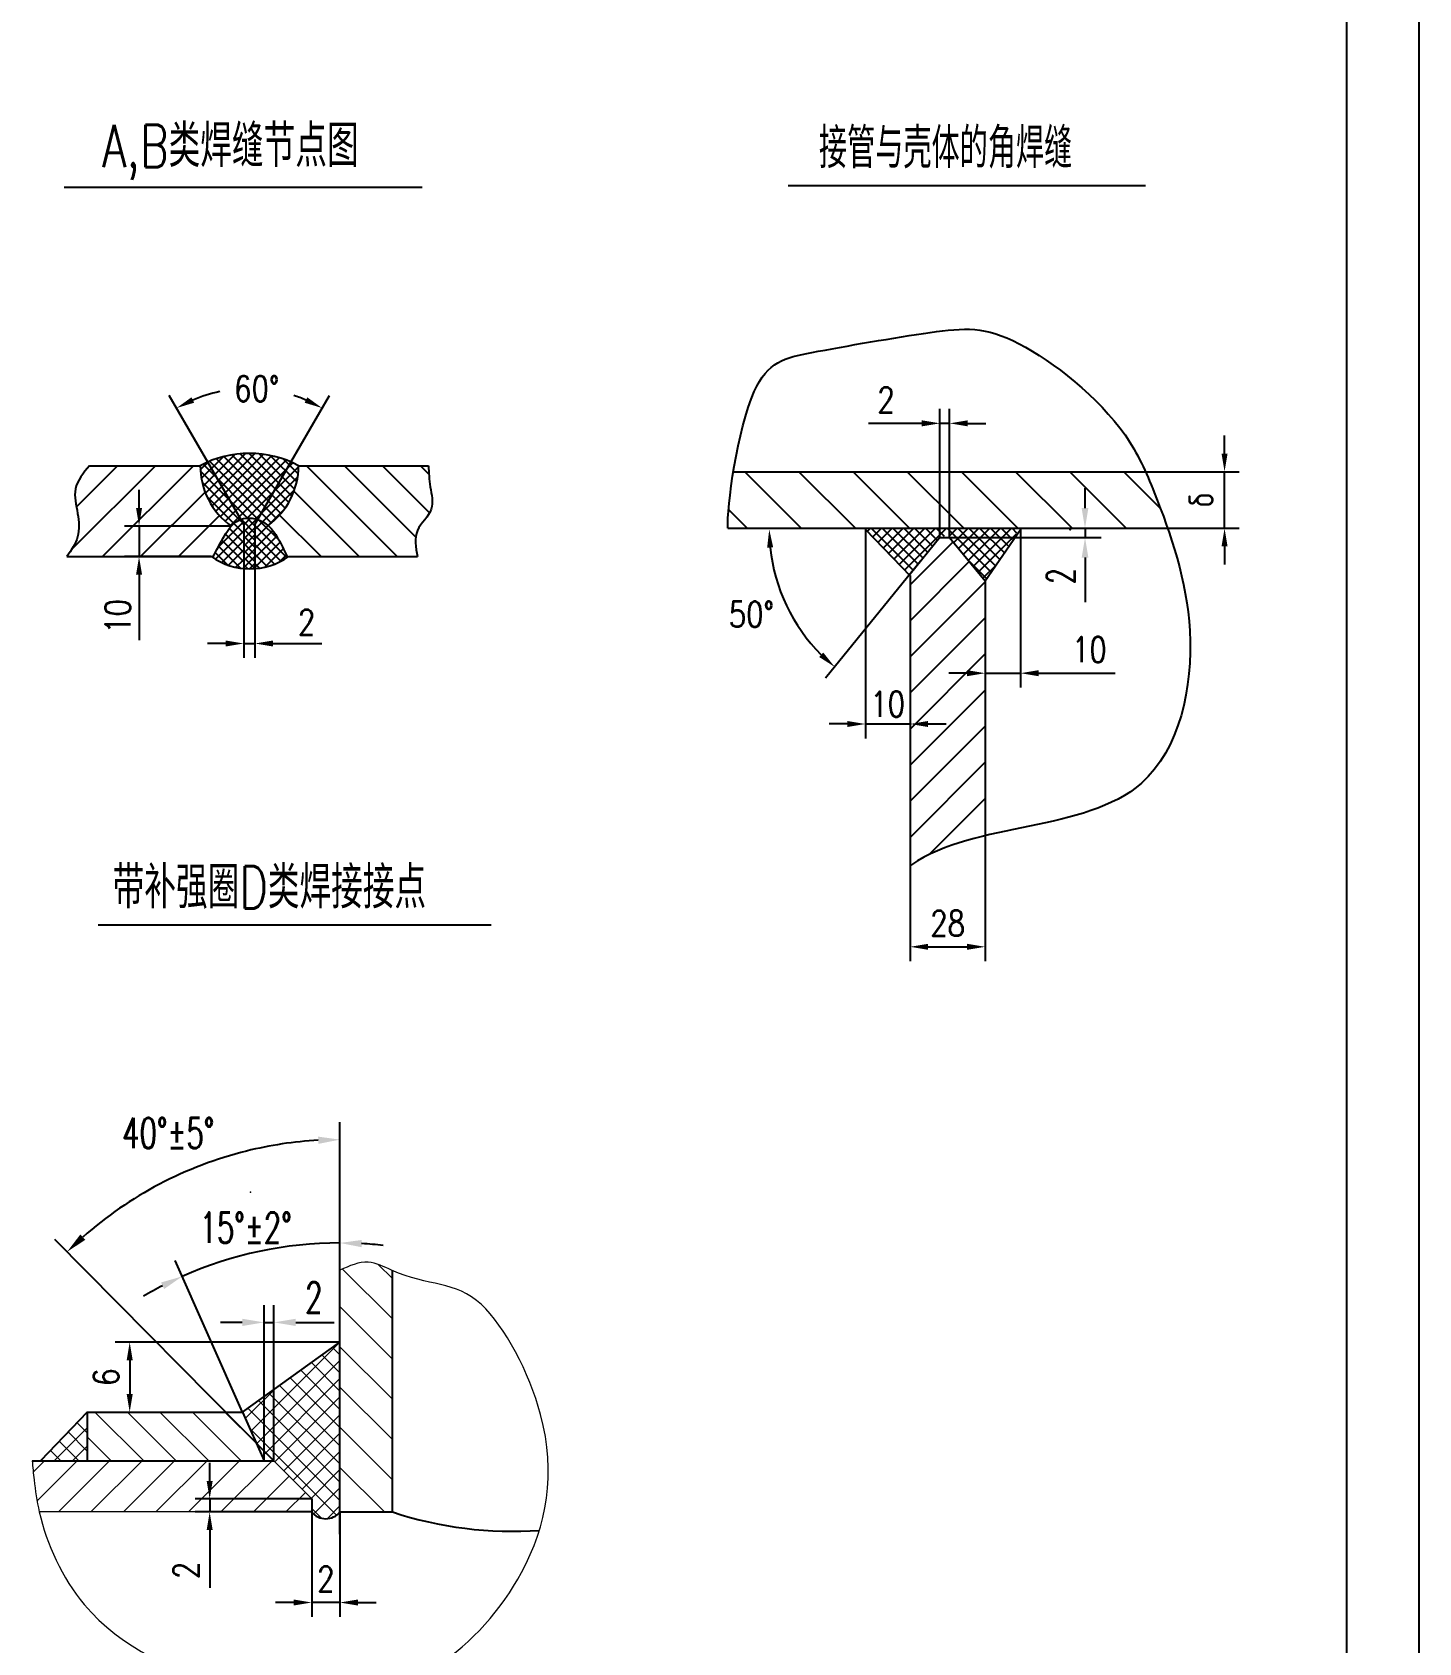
# Model space of a CAD drawing. Extents: x -450 to 13906, y -180 to 14958.
# Drawn here: x 6794 to 10242, y 5546 to 9552 of the extents above; entities that cross this region are included whole.
import ezdxf

# ---------------------------------------------------------------- set-up
doc = ezdxf.new("R2010")
doc.units = 0
doc.header["$LTSCALE"] = 180
doc.linetypes.add('AUSGEZOGEN', pattern=[0])
doc.layers.get('0').update_dxf_attribs({"linetype": 'AUSGEZOGEN'})
for name, color, linetype in [('1轮廓实线层', 7, 'Continuous'), ('2细线层', 4, 'Continuous'), ('5剖面线层', 3, 'Continuous'), ('7标注层', 3, 'Continuous'), ('XI', 4, 'Continuous'), ('图框层', 7, 'Continuous')]:
    doc.layers.add(name, color=color, linetype=linetype)
doc.layers.add('尺寸线', color=7, linetype='Continuous', lineweight=9)
doc.layers.add('轮廓线', color=3, linetype='Continuous', lineweight=25)
doc.styles.add('HZTXT0', font='romans.shx', dxfattribs={"width": 0.7, "bigfont": 'hzfs.shx'})
doc.styles.add('PC_TEXTSTYLE', font='romans.shx', dxfattribs={"width": 0.667, "bigfont": 'hzfs.shx'})
doc.styles.add('STYLE1', font='romans.shx', dxfattribs={"width": 0.7, "bigfont": 'hzfs.shx'})
doc.styles.add('TH_GBDIM', font='romans.shx', dxfattribs={"width": 0.8, "bigfont": 'hzfs.shx'})
doc.dimstyles.new('TH_GBDIM', dxfattribs={"dimscale": 18, "dimtxt": 3.5, "dimasz": 2.5, "dimexe": 2, "dimexo": 0, "dimgap": 1.2, "dimtad": 1, "dimdec": 1, "dimdsep": 46, "dimtxsty": 'TH_GBDIM', "dimcen": 2.5, "dimclrd": 3, "dimclre": 3, "dimclrt": 3, "dimadec": 0, "dimazin": 2, "dimtfac": 0.714286, "dimtdec": 1, "dimtmove": 0, "dimatfit": 3, "dimfxl": 0, "dimtolj": 1, "dimtzin": 0, "dimlwd": -1, "dimlwe": -1, "dimarcsym": 0})

# ---------------------------------------------------------------- blocks, each defined once
blk = doc.blocks.new('*D32')
at = {"layer": '7标注层', "color": 3}
blk.add_line((9002.9, 8236), (8766.9, 7945.4), dxfattribs=at)
blk.add_arc((9067.4, 8315.4), 440.7, 185.8534, 225.0661, dxfattribs=at)
for points in [[(8621.5, 8270.1), (8636.5, 8270.8), (8626.7, 8315.4)], [(8761.1, 8009), (8751.1, 7997.9), (8789.6, 7973.3)]]:
    blk.add_solid(points, dxfattribs=at)
at = {"layer": 'Defpoints', "color": 0}
for p in [(8472.7, 8315.4), (9051, 8295.2), (9350.5, 8315.4), (9002.9, 8236), (8701.8, 8069.3)]:
    blk.add_point(p, dxfattribs=at)
at = {"layer": '7标注层', "color": 3, "insert": (8582.3, 8104.4), "char_height": 63, "attachment_point": 5, "style": 'TH_GBDIM'}
blk.add_mtext('\\A1;50%%d{}{}', dxfattribs=at)
blk = doc.blocks.new('*D33')
at = {"layer": '7标注层', "color": 3, "linetype": 'Continuous'}
for p, q in [((9759, 8503.7), (9759, 8548.7)), ((9563.3, 8458.7), (9795, 8458.7)), ((9759, 8318.3), (9759, 8458.7)), ((9603.7, 8318.3), (9795, 8318.3)), ((9759, 8273.3), (9759, 8228.3))]:
    blk.add_line(p, q, dxfattribs=at)
for points in [[(9751.5, 8503.7), (9766.5, 8503.7), (9759, 8458.7)], [(9751.5, 8273.3), (9766.5, 8273.3), (9759, 8318.3)]]:
    blk.add_solid(points, dxfattribs=at)
at = {"layer": 'Defpoints', "color": 0, "linetype": 'Continuous'}
for p in [(9563.3, 8458.7), (9759, 8458.7), (9603.7, 8318.3)]:
    blk.add_point(p, dxfattribs=at)
at = {"layer": '7标注层', "color": 3, "linetype": 'Continuous', "insert": (9700.5, 8388.5), "char_height": 63, "attachment_point": 5, "rotation": 90, "style": 'TH_GBDIM'}
blk.add_mtext('\\A1;δ', dxfattribs=at)
blk = doc.blocks.new('*D34')
at = {"layer": '7标注层', "color": 3, "linetype": 'Continuous'}
for p, q in [((9163.7, 7553.7), (9163.7, 7241.2)), ((8976.9, 7478.6), (8976.9, 7241.2)), ((9021.9, 7277.2), (9118.7, 7277.2))]:
    blk.add_line(p, q, dxfattribs=at)
for points in [[(9021.9, 7284.7), (9021.9, 7269.7), (8976.9, 7277.2)], [(9118.7, 7284.7), (9118.7, 7269.7), (9163.7, 7277.2)]]:
    blk.add_solid(points, dxfattribs=at)
at = {"layer": 'Defpoints', "color": 0, "linetype": 'Continuous'}
for p in [(9163.7, 7553.7), (8976.9, 7478.6), (9163.7, 7277.2)]:
    blk.add_point(p, dxfattribs=at)
at = {"layer": '7标注层', "color": 3, "linetype": 'Continuous', "insert": (9070.3, 7335.7), "char_height": 63, "attachment_point": 5, "style": 'TH_GBDIM'}
blk.add_mtext('\\A1;28', dxfattribs=at)
blk = doc.blocks.new('*D35')
at = {"layer": '7标注层', "color": 3}
for p, q in [((9051, 8295.2), (9051, 8615.2)), ((9075.2, 8295.2), (9075.2, 8615.2)), ((9006, 8579.2), (8873.4, 8579.2)), ((9075.2, 8579.2), (9051, 8579.2)), ((9120.2, 8579.2), (9165.2, 8579.2))]:
    blk.add_line(p, q, dxfattribs=at)
for points in [[(9006, 8586.7), (9006, 8571.7), (9051, 8579.2)], [(9120.2, 8586.7), (9120.2, 8571.7), (9075.2, 8579.2)]]:
    blk.add_solid(points, dxfattribs=at)
at = {"layer": 'Defpoints', "color": 0}
for p in [(9051, 8579.2), (9051, 8295.2), (9075.2, 8295.2)]:
    blk.add_point(p, dxfattribs=at)
at = {"layer": '7标注层', "color": 3, "insert": (8917.2, 8637.7), "char_height": 63, "attachment_point": 5, "style": 'TH_GBDIM'}
blk.add_mtext('\\A1;2{}{}', dxfattribs=at)
blk = doc.blocks.new('*D36')
at = {"layer": '7标注层', "color": 3, "linetype": 'Continuous'}
for p, q in [((8865.8, 8315.4), (8865.8, 7795.4)), ((8820.8, 7831.4), (8775.8, 7831.4)), ((8865.8, 7831.4), (8976.9, 7831.4)), ((9021.9, 7831.4), (9066.9, 7831.4))]:
    blk.add_line(p, q, dxfattribs=at)
for points in [[(8820.8, 7838.9), (8820.8, 7823.9), (8865.8, 7831.4)], [(9021.9, 7838.9), (9021.9, 7823.9), (8976.9, 7831.4)]]:
    blk.add_solid(points, dxfattribs=at)
at = {"layer": 'Defpoints', "color": 0, "linetype": 'Continuous'}
for p in [(8865.8, 8315.4), (8976.9, 8171.9), (8976.9, 7831.4)]:
    blk.add_point(p, dxfattribs=at)
at = {"layer": '7标注层', "color": 3, "linetype": 'Continuous', "insert": (8921.3, 7880.9), "char_height": 63, "attachment_point": 5, "style": 'TH_GBDIM'}
blk.add_mtext('\\A1;10{}{}', dxfattribs=at)
blk = doc.blocks.new('*D37')
at = {"layer": '7标注层', "color": 3, "linetype": 'Continuous'}
for p, q in [((9251.5, 8315.4), (9251.5, 7921.8)), ((9163.7, 8159.7), (9163.7, 7921.8)), ((9118.7, 7957.8), (9073.7, 7957.8)), ((9163.7, 7957.8), (9251.5, 7957.8)), ((9296.5, 7957.8), (9487.1, 7957.8))]:
    blk.add_line(p, q, dxfattribs=at)
for points in [[(9118.7, 7965.3), (9118.7, 7950.3), (9163.7, 7957.8)], [(9296.5, 7965.3), (9296.5, 7950.3), (9251.5, 7957.8)]]:
    blk.add_solid(points, dxfattribs=at)
at = {"layer": 'Defpoints', "color": 0, "linetype": 'Continuous'}
for p in [(9251.5, 8315.4), (9163.7, 8159.7), (9251.5, 7957.8)]:
    blk.add_point(p, dxfattribs=at)
at = {"layer": '7标注层', "color": 3, "linetype": 'Continuous', "insert": (9422.9, 8016.3), "char_height": 63, "attachment_point": 5, "style": 'TH_GBDIM'}
blk.add_mtext('\\A1;10{}{}', dxfattribs=at)
blk = doc.blocks.new('*D38')
at = {"layer": '7标注层', "color": 3}
for p, q in [((7320.1, 8327.5), (7320.1, 7995.6)), ((7347.7, 8327.5), (7347.7, 7995.6)), ((7275.1, 8031.6), (7230.1, 8031.6)), ((7320.1, 8031.6), (7347.7, 8031.6)), ((7392.7, 8031.6), (7514.5, 8031.6))]:
    blk.add_line(p, q, dxfattribs=at)
for points in [[(7275.1, 8039.1), (7275.1, 8024.1), (7320.1, 8031.6)], [(7392.7, 8039.1), (7392.7, 8024.1), (7347.7, 8031.6)]]:
    blk.add_solid(points, dxfattribs=at)
at = {"layer": 'Defpoints', "color": 0}
for p in [(7320.1, 8327.5), (7347.7, 8327.5), (7347.7, 8031.6)]:
    blk.add_point(p, dxfattribs=at)
at = {"layer": '7标注层', "color": 3, "insert": (7476.1, 8084.7), "char_height": 63, "attachment_point": 5, "style": 'TH_GBDIM'}
blk.add_mtext('\\A1;2{}{}', dxfattribs=at)
blk = doc.blocks.new('*D28')
at = {"layer": '7标注层', "color": 3}
for p, q in [((7230.4, 8482.9), (7134.8, 8648.4)), ((7437.4, 8482.9), (7532.9, 8648.4))]:
    blk.add_line(p, q, dxfattribs=at)
for start, end in [(101.7583, 112.8748), (67.1252, 72.2284)]:
    blk.add_arc((7333.9, 8303.6), 362.1, start, end, dxfattribs=at)
for points in [[(7196.5, 8630.5), (7189.8, 8643.9), (7152.8, 8617.2)], [(7478, 8643.9), (7471.3, 8630.5), (7514.9, 8617.2)]]:
    blk.add_solid(points, dxfattribs=at)
at = {"layer": 'Defpoints', "color": 0}
for p in [(7271, 8660.2), (7230.4, 8482.9), (7437.4, 8482.9), (7320.1, 8327.5), (7347.7, 8327.5)]:
    blk.add_point(p, dxfattribs=at)
at = {"layer": '7标注层', "color": 3, "insert": (7352.3, 8665.2), "char_height": 63, "attachment_point": 5, "style": 'TH_GBDIM'}
blk.add_mtext('\\A1;60°', dxfattribs=at)
blk = doc.blocks.new('*D39')
at = {"layer": '7标注层', "color": 3}
for p, q in [((7059.6, 8368.7), (7059.6, 8413.7)), ((7289.1, 8323.7), (7023.6, 8323.7)), ((7059.6, 8323.7), (7059.6, 8247.7)), ((7239.4, 8247.7), (7023.6, 8247.7)), ((7059.6, 8202.7), (7059.6, 8040.1))]:
    blk.add_line(p, q, dxfattribs=at)
for points in [[(7052.1, 8368.7), (7067.1, 8368.7), (7059.6, 8323.7)], [(7052.1, 8202.7), (7067.1, 8202.7), (7059.6, 8247.7)]]:
    blk.add_solid(points, dxfattribs=at)
at = {"layer": 'Defpoints', "color": 0}
for p in [(7289.1, 8323.7), (7059.6, 8247.7), (7239.4, 8247.7)]:
    blk.add_point(p, dxfattribs=at)
at = {"layer": '7标注层', "color": 3, "insert": (7006.5, 8098.9), "char_height": 63, "attachment_point": 5, "rotation": 90, "style": 'TH_GBDIM'}
blk.add_mtext('\\A1;10{}{}', dxfattribs=at)
blk = doc.blocks.new('*D29')
at = {"layer": '7标注层', "color": 3}
for p, q in [((7235.2, 5948.9), (7235.2, 5993.9)), ((7489, 5903.9), (7199.2, 5903.9)), ((7235.2, 5903.9), (7235.2, 5871.5)), ((7488.9, 5871.5), (7199.2, 5871.5)), ((7235.2, 5826.5), (7235.2, 5682.6))]:
    blk.add_line(p, q, dxfattribs=at)
for points in [[(7227.7, 5948.9), (7242.7, 5948.9), (7235.2, 5903.9)], [(7227.7, 5826.5), (7242.7, 5826.5), (7235.2, 5871.5)]]:
    blk.add_solid(points, dxfattribs=at)
at = {"layer": 'Defpoints', "color": 0}
for p in [(7235.2, 5903.9), (7489, 5903.9), (7488.9, 5871.5)]:
    blk.add_point(p, dxfattribs=at)
at = {"layer": '7标注层', "color": 3, "lineweight": 25, "insert": (7176.7, 5726.4), "char_height": 63, "attachment_point": 5, "rotation": 90, "style": 'TH_GBDIM'}
blk.add_mtext('\\A1;2{}{}', dxfattribs=at)
blk = doc.blocks.new('*D30')
at = {"layer": '7标注层', "color": 3}
for p, q in [((7559.1, 6293.9), (7000.3, 6293.9)), ((7036.3, 6248.9), (7036.3, 6165)), ((7005.5, 6120), (7072.3, 6120))]:
    blk.add_line(p, q, dxfattribs=at)
for points in [[(7028.8, 6248.9), (7043.8, 6248.9), (7036.3, 6293.9)], [(7028.8, 6165), (7043.8, 6165), (7036.3, 6120)]]:
    blk.add_solid(points, dxfattribs=at)
at = {"layer": 'Defpoints', "color": 0}
for p in [(7559.1, 6293.9), (7005.5, 6120), (7036.3, 6120)]:
    blk.add_point(p, dxfattribs=at)
at = {"layer": '7标注层', "color": 3, "lineweight": 25, "insert": (6977.8, 6206.9), "char_height": 63, "attachment_point": 5, "rotation": 90, "style": 'TH_GBDIM'}
blk.add_mtext('\\A1;6{}{}', dxfattribs=at)
blk = doc.blocks.new('*D31')
at = {"layer": '7标注层', "color": 3}
for p, q in [((7488.9, 5871.5), (7488.9, 5610.3)), ((7559.1, 5871.5), (7559.1, 5610.3)), ((7443.9, 5646.3), (7398.9, 5646.3)), ((7559.1, 5646.3), (7488.9, 5646.3)), ((7604.1, 5646.3), (7649.1, 5646.3))]:
    blk.add_line(p, q, dxfattribs=at)
for points in [[(7443.9, 5653.8), (7443.9, 5638.8), (7488.9, 5646.3)], [(7604.1, 5653.8), (7604.1, 5638.8), (7559.1, 5646.3)]]:
    blk.add_solid(points, dxfattribs=at)
at = {"layer": 'Defpoints', "color": 0}
for p in [(7488.9, 5871.5), (7559.1, 5871.5), (7488.9, 5646.3)]:
    blk.add_point(p, dxfattribs=at)
at = {"layer": '7标注层', "color": 3, "insert": (7524, 5704.8), "char_height": 63, "attachment_point": 5, "style": 'TH_GBDIM'}
blk.add_mtext('\\A1;2{}{}', dxfattribs=at)

msp = doc.modelspace()

# ---------------------------------------------------------------- hatches: boundary and pattern name
at = {"layer": '2细线层'}
h = msp.add_hatch(dxfattribs=at)
h.set_pattern_fill('ANSI37', color=256, scale=5.263, style=0)
h.set_pattern_definition([(45, (6336.242, 7351.238), (-11.81577, 11.81577), []), (135, (6336.242, 7351.238), (-11.81577, -11.81577), [])])
edge = h.paths.add_edge_path()
edge.add_arc((7335.27, 8384.93), 167.45, 274.26477, 303.82197)
edge.add_spline(control_points=[(7428.47, 8245.83), (7422.44, 8259.63), (7406.52, 8294.41), (7381.46, 8330.22), (7357.07, 8339.44), (7354.98, 8340.12)], knot_values=[127.580495, 127.580495, 127.580495, 127.580495, 162.2530859, 215.0907611, 219.9094784, 219.9094784, 219.9094784, 219.9094784], degree=3, periodic=0)
edge.add_line((7354.98, 8340.12), (7347.72, 8327.54))
edge.add_line((7347.72, 8327.54), (7347.72, 8217.95))
edge = h.paths.add_edge_path()
edge.add_line((7320.07, 8327.54), (7312.68, 8340.34))
edge.add_spline(control_points=[(7312.68, 8340.34), (7310.62, 8339.62), (7292.88, 8332.14), (7269.24, 8296.33), (7251.81, 8263.43), (7242.47, 8245.55)], knot_values=[5.1655123, 5.1655123, 5.1655123, 5.1655123, 10.1321567, 49.2836622, 96.0406602, 96.0406602, 96.0406602, 96.0406602], degree=3, periodic=0)
edge.add_arc((7335.27, 8384.93), 167.45, 236.34472, 264.79315)
edge.add_line((7320.07, 8218.18), (7320.07, 8327.54))
edge = h.paths.add_edge_path()
edge.add_spline(control_points=[(7289.14, 8323.73), (7294.25, 8329.5), (7301.63, 8335.83), (7310.62, 8339.62), (7312.68, 8340.34)], knot_values=[73.6865807, 73.6865807, 73.6865807, 73.6865807, 91.0740159, 96.0406602, 96.0406602, 96.0406602, 96.0406602], degree=3, periodic=0)
edge.add_line((7312.68, 8340.34), (7230.38, 8482.89))
edge.add_arc((7333.9, 8246.29), 258.25, 113.63006, 118.26899)
edge.add_arc((7396.59, 8474.34), 185.01, 180.18525, 234.49423)
edge = h.paths.add_edge_path()
edge.add_arc((7333.9, 8246.29), 258.25, 66.36994, 113.63006)
edge.add_line((7230.38, 8482.89), (7312.68, 8340.34))
edge.add_spline(control_points=[(7312.68, 8340.34), (7325.76, 8344.9), (7341.34, 8344.54), (7354.98, 8340.12)], knot_values=[96.0406602, 96.0406602, 96.0406602, 96.0406602, 127.580495, 127.580495, 127.580495, 127.580495], degree=3, periodic=0)
edge.add_line((7354.98, 8340.12), (7437.41, 8482.89))
edge = h.paths.add_edge_path()
edge.add_arc((7333.9, 8246.29), 258.25, 61.73101, 66.36994)
edge.add_line((7437.41, 8482.89), (7354.98, 8340.12))
edge.add_spline(control_points=[(7354.98, 8340.12), (7357.07, 8339.44), (7366.56, 8335.85), (7374.73, 8330.27), (7380.49, 8325.06)], knot_values=[127.580495, 127.580495, 127.580495, 127.580495, 132.3992123, 150.0158532, 150.0158532, 150.0158532, 150.0158532], degree=3, periodic=0)
edge.add_arc((7271.2, 8474.34), 185.01, 306.2093, 359.81475)
h = msp.add_hatch(dxfattribs=at)
h.set_pattern_fill('ANSI37', color=256, scale=3.94725, style=0)
h.set_pattern_definition([(45, (6011.946, 7479.713), (-8.86183, 8.86183), []), (135, (6011.946, 7479.713), (-8.86183, -8.86183), [])])
edge = h.paths.add_edge_path()
edge.add_line((7347.72, 8327.54), (7354.98, 8340.12))
edge.add_spline(control_points=[(7354.98, 8340.12), (7341.34, 8344.54), (7325.76, 8344.9), (7312.68, 8340.34)], knot_values=[96.0406602, 96.0406602, 96.0406602, 96.0406602, 127.580495, 127.580495, 127.580495, 127.580495], degree=3, periodic=0)
edge.add_line((7312.68, 8340.34), (7320.07, 8327.54))
edge.add_line((7320.07, 8327.54), (7320.07, 8218.18))
edge.add_arc((7335.27, 8384.93), 167.45, 264.79315, 274.26477)
edge.add_line((7347.72, 8217.95), (7347.72, 8327.54))
at = {"layer": '5剖面线层'}
h = msp.add_hatch(dxfattribs=at)
h.set_pattern_fill('ANSI31', color=256, scale=21.052, style=0)
h.set_pattern_definition([(45, (6011.946, 7479.71), (-47.263, 47.263), [])])
edge = h.paths.add_edge_path()
edge.add_spline(control_points=[(6936.31, 8473.74), (6920.94, 8455.3), (6891.68, 8420.2), (6908.41, 8356.19), (6913.34, 8295.85), (6890.81, 8263.55), (6879.73, 8247.66)], knot_values=[0, 0, 0, 0, 51.2840548, 97.6599308, 141.8523991, 184.619034, 184.619034, 184.619034, 184.619034], degree=3, periodic=0)
edge.add_line((6879.73, 8247.66), (7239.38, 8247.66))
edge.add_arc((7335.27, 8384.93), 167.45, 235.064, 236.34472)
edge.add_spline(control_points=[(7242.47, 8245.55), (7251.81, 8263.43), (7265.71, 8289.67), (7282.74, 8316.52), (7289.14, 8323.73)], knot_values=[5.1655123, 5.1655123, 5.1655123, 5.1655123, 51.9225103, 73.6865807, 73.6865807, 73.6865807, 73.6865807], degree=3, periodic=0)
edge.add_arc((7396.59, 8474.34), 185.01, 180.18525, 234.49423, ccw=False)
edge.add_line((7211.59, 8473.74), (6936.31, 8473.74))
at = {"layer": '尺寸线'}
h = msp.add_hatch(dxfattribs=at)
h.set_pattern_fill('ANSI37', color=2, scale=10.08, style=0)
h.set_pattern_definition([(45, (4307.35, 4490.357), (-22.63025, 22.63025), []), (135, (4307.35, 4490.357), (-22.63025, -22.63025), [])])
h.paths.add_polyline_path([(7559.14, 6293.85), (7316.55, 6120.03), (7370.38, 5998.69), (7395.06, 5998.69), (7488.98, 5903.91), (7488.98, 5871.35, 0.4771748), (7559.14, 5871.46), (7559.14, 5877.83)])
h = msp.add_hatch(dxfattribs=at)
h.set_pattern_fill('ANSI37', color=2, scale=10.08, style=0)
h.set_pattern_definition([(45, (4208.968, 4490.357), (-22.63025, 22.63025), []), (135, (4208.968, 4490.357), (-22.63025, -22.63025), [])])
h.paths.add_polyline_path([(6930.74, 5998.69), (6930.74, 6120.03), (6814.71, 5998.69)])

# ---------------------------------------------------------------- linework, layer by layer
at = {"layer": '1轮廓实线层'}
msp.add_line((7347.72, 8327.54), (7347.72, 8217.95), dxfattribs=at)
msp.add_open_spline([(7242.47, 8245.55), (7251.81, 8263.43), (7269.24, 8296.33), (7302.34, 8346.47), (7371.55, 8344.38), (7406.52, 8294.41), (7422.44, 8259.63), (7428.47, 8245.83)], degree=3, knots=[5.1655123, 5.1655123, 5.1655123, 5.1655123, 51.9225103, 91.0740159, 132.3992123, 185.2368874, 219.9094784, 219.9094784, 219.9094784, 219.9094784], dxfattribs=at)
at = {"layer": '2细线层'}
msp.add_line((10242, 14958), (10242, -180), dxfattribs=at)
at = {"layer": '5剖面线层'}
for p, q in [((7701.67, 8247.66), (7475.6, 8473.74)), ((7747.34, 8296.53), (7570.13, 8473.74)), ((7782.54, 8355.85), (7664.65, 8473.74)), ((7780.33, 8452.59), (7759.18, 8473.74)), ((7607.15, 8247.66), (7444.7, 8410.11)), ((7512.62, 8247.66), (7409.19, 8351.1)), ((9083.74, 8284.77), (8976.88, 8177.91)), ((9124.16, 8235.38), (8976.88, 8088.11)), ((9163.69, 8185.12), (8976.88, 7998.3)), ((9163.69, 8095.31), (8976.88, 7908.5)), ((9163.69, 8005.51), (8976.88, 7818.7)), ((9163.69, 7915.71), (8976.88, 7728.9)), ((9163.69, 7825.91), (8976.88, 7639.09)), ((9163.69, 7736.1), (8976.88, 7549.29)), ((9163.69, 7646.3), (9023.38, 7505.99))]:
    msp.add_line(p, q, dxfattribs=at)
at = {"layer": '5剖面线层', "ltscale": 14}
for p, q in [((8706.33, 8318.27), (8565.92, 8458.68)), ((8841.03, 8318.27), (8700.62, 8458.68)), ((8975.74, 8318.27), (8835.32, 8458.68)), ((9110.44, 8318.27), (8970.03, 8458.68)), ((9245.14, 8318.27), (9104.73, 8458.68)), ((9379.85, 8318.27), (9239.44, 8458.68)), ((9514.55, 8318.27), (9374.14, 8458.68)), ((9514.55, 8318.27), (9374.14, 8458.68)), ((9599.21, 8368.32), (9508.84, 8458.68)), ((8571.62, 8318.27), (8525.33, 8364.56)), ((8571.62, 8318.27), (8525.33, 8364.56))]:
    msp.add_line(p, q, dxfattribs=at)
at = {"layer": '5剖面线层', "linetype": 'Continuous'}
for p, q in [((8877.89, 8317.66), (8871.23, 8311)), ((8984.9, 8213.84), (8881.08, 8317.66)), ((8904.83, 8317.66), (8884.44, 8297.26)), ((8931.77, 8317.66), (8897.64, 8283.53)), ((8996.97, 8228.71), (8908.02, 8317.66)), ((8958.72, 8317.66), (8910.85, 8269.79)), ((8985.66, 8317.66), (8924.05, 8256.06)), ((9007.48, 8245.14), (8934.96, 8317.66)), ((9012.6, 8317.66), (8937.26, 8242.33)), ((9039.54, 8317.66), (8950.47, 8228.59)), ((9019.55, 8260.01), (8961.9, 8317.66)), ((9066.48, 8317.66), (8963.67, 8214.86)), ((9031.63, 8274.88), (8988.84, 8317.66)), ((9043.7, 8289.74), (9015.78, 8317.66)), ((9062.88, 8297.5), (9042.72, 8317.66)), ((9178.55, 8208.77), (9069.66, 8317.66)), ((9093.42, 8317.66), (9073.26, 8297.5)), ((9120.36, 8317.66), (9085.9, 8283.2)), ((9189.5, 8224.76), (9096.6, 8317.66)), ((9147.3, 8317.66), (9098.02, 8268.38)), ((9174.24, 8317.66), (9110.15, 8253.57)), ((9201.18, 8317.66), (9122.27, 8238.75)), ((9200.45, 8240.76), (9123.55, 8317.66)), ((9228.12, 8317.66), (9134.39, 8223.93)), ((9240.77, 8303.37), (9146.04, 8208.64)), ((9211.4, 8256.75), (9150.49, 8317.66)), ((9220.84, 8274.25), (9177.43, 8317.66)), ((9231.78, 8290.24), (9204.37, 8317.66)), ((9242.73, 8306.24), (9231.31, 8317.66)), ((9167.6, 8192.78), (9125.13, 8235.26)), ((9190.36, 8226.01), (9158.16, 8193.82)), ((9144.19, 8162.31), (9143.93, 8162.57))]:
    msp.add_line(p, q, dxfattribs=at)
at = {"layer": '7标注层', "color": 4, "linetype": 'ByBlock'}
for p, q in [((9411.96, 8368.27), (9411.96, 8418.27)), ((9075.19, 8295.23), (9451.96, 8295.23)), ((9411.96, 8245.23), (9411.96, 8134.51))]:
    msp.add_line(p, q, dxfattribs=at)
at = {"layer": '7标注层', "linetype": 'Continuous'}
msp.add_line((9411.96, 8318.27), (9411.96, 8295.23), dxfattribs=at)
at = {"layer": '7标注层', "color": 130}
for p, q in [((7559.14, 6472.77), (7559.14, 6840.79)), ((7559.14, 6472.77), (7559.14, 6583.77)), ((7395.06, 5998.69), (6849.84, 6548.87)), ((7316.55, 6120.03), (7149.36, 6496.96)), ((7370.38, 5998.69), (7370.38, 6386.22)), ((7395.06, 5998.69), (7395.06, 6386.22)), ((7316.38, 6343.02), (7262.38, 6343.02)), ((7370.38, 6343.02), (7395.06, 6343.02)), ((7449.06, 6343.02), (7544.44, 6343.02))]:
    msp.add_line(p, q, dxfattribs=at)
for centre, radius, start, end in [((7559.14, 5833.11), 964.47, 93.20836, 103.93857), ((7559.14, 5833.11), 964.47, 103.93857, 131.53215), ((7559.14, 5573.13), 967.43, 90, 113.92045), ((7559.14, 5573.13), 967.43, 83.60292, 86.80146), ((7559.14, 5573.13), 967.43, 117.11898, 120.31752)]:
    msp.add_arc(centre, radius, start, end, dxfattribs=at)
at = {"layer": '7标注层', "linetype": 'ByBlock'}
msp.add_point((9374.65, 8315.39), dxfattribs=at)
at = {"layer": '7标注层', "color": 4, "linetype": 'ByBlock'}
for points in [[(9403.63, 8368.27), (9420.3, 8368.27), (9411.96, 8318.27)], [(9403.63, 8245.23), (9420.3, 8245.23), (9411.96, 8295.23)]]:
    msp.add_solid(points, dxfattribs=at)
at = {"layer": '7标注层', "color": 130}
for points in [[(7504.91, 6805.07), (7505.41, 6787.08), (7559.14, 6797.59)], [(6925.8, 6548.54), (6913.5, 6561.67), (6880.25, 6518.18)], [(7612.86, 6530.06), (7613.37, 6548.06), (7559.14, 6540.57)], [(7114.26, 6442.33), (7122.02, 6426.09), (7166.87, 6457.47)], [(7316.38, 6352.02), (7316.38, 6334.02), (7370.38, 6343.02)], [(7449.06, 6352.02), (7449.06, 6334.02), (7395.06, 6343.02)]]:
    msp.add_solid(points, dxfattribs=at)
at = {"layer": 'Defpoints', "color": 0, "linetype": 'ByBlock'}
for p in [(9075.19, 8315.39), (9075.19, 8295.23), (9075.19, 8295.23), (9411.96, 8295.23), (9144.51, 8210.51)]:
    msp.add_point(p, dxfattribs=at)
at = {"layer": 'XI'}
for p, q in [((6873.62, 9166.56), (7763.32, 9166.56)), ((8673.78, 9171.07), (9562.26, 9171.07)), ((6957.75, 7332.13), (7935.49, 7332.13))]:
    msp.add_line(p, q, dxfattribs=at)
at = {"layer": 'XI', "ltscale": 10}
msp.add_open_spline([(8523.6, 8318.27), (8520.65, 8369.24), (8569.41, 8720.54), (8718.09, 8754.47), (9057.82, 8813.01), (9214.61, 8825.31), (9502.12, 8600.11), (9605.02, 8362.5), (9710.91, 8056.09), (9595.59, 7540.41), (9139.06, 7590.8), (8977.96, 7479.37), (8976.88, 7478.61)], degree=3, knots=[0, 0, 0, 0, 19.235126, 34.5948217, 53.7371448, 72.1875626, 90.3053218, 99.1861854, 117.1704521, 137.6201862, 167.9919421, 168.1977018, 168.1977018, 168.1977018, 168.1977018], dxfattribs=at)
at = {"layer": 'XI'}
for points in [[(6936.31, 8473.74), (6901.45, 8415.96), (6906.74, 8355.17), (6906.74, 8297.03), (6879.73, 8247.66)], [(7779.16, 8473.74), (7783.67, 8421.25), (7786.32, 8365.75), (7751.92, 8312.89), (7751.92, 8247.66)]]:
    msp.add_spline(points, degree=3, dxfattribs=at)
at = {"layer": '图框层'}
for p, q in [((10062, 14778), (10062, 0)), ((6936.31, 8473.74), (7211.59, 8473.74)), ((7320.07, 8327.54), (7230.38, 8482.89)), ((7347.72, 8327.54), (7437.41, 8482.89)), ((7456.21, 8473.74), (7779.16, 8473.74)), ((8537.14, 8458.68), (9563.27, 8458.68)), ((8523.6, 8318.27), (9617.44, 8318.27)), ((8865.82, 8315.39), (8976.88, 8199.88)), ((9050.99, 8295.23), (8976.88, 8203.97)), ((9050.99, 8295.23), (9075.19, 8295.23)), ((9075.19, 8295.23), (9163.69, 8187.07)), ((9163.69, 8187.07), (9251.55, 8315.39)), ((6879.73, 8247.66), (7239.38, 8247.66)), ((7431.16, 8247.66), (7751.92, 8247.66)), ((8976.88, 8201.12), (8976.88, 7478.13)), ((9163.69, 8187.07), (9163.69, 7553.65))]:
    msp.add_line(p, q, dxfattribs=at)
for centre, radius, start, end in [((7333.9, 8246.29), 258.25, 61.73101, 118.26899), ((7396.59, 8474.34), 185.01, 180.18525, 234.49423), ((7271.2, 8474.34), 185.01, 306.2093, 359.81475), ((7335.27, 8384.93), 167.45, 235.064, 304.936)]:
    msp.add_arc(centre, radius, start, end, dxfattribs=at)
at = {"layer": '尺寸线', "color": 4}
for p, q in [((7559.14, 6488.25), (7559.14, 6727.07)), ((7384.16, 6009.68), (6929.88, 6468.09)), ((7488.89, 5879.76), (7488.89, 5638.34)), ((7559.14, 5877.83), (7559.14, 5638.34))]:
    msp.add_line(p, q, dxfattribs=at)
at = {"layer": '尺寸线', "color": 7}
for p, q in [((7559.14, 6488.25), (7559.14, 6570.27)), ((7559.14, 6488.25), (7559.14, 6565.17)), ((7117.47, 6120.03), (6973.57, 6120.03)), ((7488.89, 5871.46), (6811.38, 5871.46))]:
    msp.add_line(p, q, dxfattribs=at)
at = {"layer": '尺寸线', "color": 2}
for p, q in [((7689.59, 6352.01), (7565.8, 6475.79)), ((7689.59, 6452.11), (7654.53, 6487.17)), ((7689.59, 6251.91), (7559.14, 6382.36)), ((7689.59, 6151.8), (7559.14, 6282.25)), ((7689.59, 6051.7), (7559.14, 6182.15)), ((7071.12, 5998.69), (6949.77, 6120.03)), ((7071.12, 5998.69), (6949.77, 6120.03)), ((7151.94, 5998.69), (7030.59, 6120.03)), ((7232.76, 5998.69), (7111.42, 6120.03)), ((7313.59, 5998.69), (7192.24, 6120.03)), ((7351.22, 6041.87), (7273.06, 6120.03)), ((6990.3, 5998.69), (6930.74, 6058.24)), ((7689.59, 5951.59), (7559.14, 6082.04)), ((6796.47, 5970.46), (6824.69, 5998.69)), ((6805.84, 5899.02), (6905.51, 5998.69)), ((6859.11, 5871.46), (6986.34, 5998.69)), ((6939.93, 5871.46), (7067.16, 5998.69)), ((7020.76, 5871.46), (7147.98, 5998.69)), ((7101.58, 5871.46), (7228.8, 5998.69)), ((7182.4, 5871.46), (7309.62, 5998.69)), ((7263.22, 5871.46), (7390.45, 5998.69)), ((7395.06, 5998.69), (7488.98, 5903.91)), ((7669.62, 5871.46), (7559.14, 5981.94)), ((7344.04, 5871.46), (7432.99, 5960.41)), ((7424.87, 5871.46), (7473.22, 5919.81))]:
    msp.add_line(p, q, dxfattribs=at)
at = {"layer": '尺寸线', "color": 4}
msp.add_open_spline([(6793.88, 5998.69), (6795.21, 5982.95), (6799.26, 5940.5), (6816.17, 5821.41), (6931.31, 5568.01), (7331.95, 5394.29), (7767.11, 5404.65), (8055.09, 5737.89), (8114.69, 6058.44), (7900.39, 6463.42), (7768.95, 6427.65), (7626.85, 6503.6), (7582.74, 6483.51), (7559.14, 6472.77)], degree=3, knots=[2.9585963, 2.9585963, 2.9585963, 2.9585963, 4.8717067, 8.1335168, 17.6565109, 33.2826062, 54.0410816, 66.6487283, 82.75632, 94.2720613, 107.3471256, 109.9088207, 112.8576469, 112.8576469, 112.8576469, 112.8576469], dxfattribs=at)
for p in [(7337.04, 6667.04), (7395.06, 6325.05), (7559.14, 5669.3)]:
    msp.add_point(p, dxfattribs=at)
at = {"layer": '尺寸线', "color": 7}
for p in [(7559.14, 6472.77), (7559.14, 6472.77), (7559.14, 6472.77), (7316.55, 6120.03), (7370.38, 5998.69), (7370.38, 5998.69), (7395.06, 5998.69), (7395.06, 5998.69), (7488.98, 5903.91), (7488.98, 5903.91), (7488.89, 5871.46), (7559.14, 5871.46), (7559.14, 5871.46)]:
    msp.add_point(p, dxfattribs=at)
at = {"layer": '轮廓线', "color": 7}
for p, q in [((7559.14, 5816.05), (7559.14, 6472.77)), ((7689.59, 5871.46), (7689.59, 6472.77)), ((7316.55, 6120.03), (7559.14, 6293.85)), ((6930.74, 6120.03), (6814.71, 5998.69)), ((6930.74, 6120.03), (7316.55, 6120.03)), ((6930.74, 6120.03), (6930.74, 5998.69)), ((7316.55, 6120.03), (7370.38, 5998.69)), ((6793.88, 5998.69), (7395.06, 5998.69)), ((7488.98, 5903.91), (7488.98, 5868.73)), ((7559.14, 5871.46), (7689.59, 5871.46))]:
    msp.add_line(p, q, dxfattribs=at)
for centre, radius, start, end in [((7524.02, 5899.79), 45.12, 218.89252, 321.10748), ((7988.71, 6780.63), 957.11, 251.78847, 273.97163)]:
    msp.add_arc(centre, radius, start, end, dxfattribs=at)

# ---------------------------------------------------------------- texts
at = {"color": 3, "linetype": 'ByBlock', "insert": (9351.87, 8199.24), "char_height": 70, "attachment_point": 5, "rotation": 90, "style": 'PC_TEXTSTYLE'}
msp.add_mtext('\\A1;2{}{}', dxfattribs=at)
at = {"layer": '7标注层', "color": 3, "char_height": 75.6, "attachment_point": 5, "style": 'PC_TEXTSTYLE'}
for s, insert in [('{\\Fsimplex|c0;40°±5°}', (7132.13, 6813.85)), ('{\\Fsimplex|c134;15\\Fsimplex|c0;°±\\Fsimplex|c134;2\\Fsimplex|c0;°}', (7324.53, 6578.66)), ('2{}{}', (7494.28, 6404.96))]:
    msp.add_mtext(s, dxfattribs=dict(at, insert=insert))
at = {"layer": 'XI'}
for s, height, style, width, p in [('A,B类焊缝节点图', 104.997, 'HZTXT0', 0.75, (6967.64, 9216.74)), ('接管与壳体的角焊缝', 100, 'STYLE1', 0.7, (8750.34, 9213.9)), ('带补强圈D类焊接接点', 104.997, 'HZTXT0', 0.75, (6993.93, 7372.62))]:
    msp.add_text(s, height=height, dxfattribs=dict(at, style=style, width=width)).set_placement(p)

# ---------------------------------------------------------------- dimensions: what is measured, and where the dimension line sits
at = {"layer": '7标注层'}
dim = msp.add_angular_dim_2l(base=(7271.02, 8660.19), line1=((7347.72, 8327.54), (7437.41, 8482.89)), line2=((7320.07, 8327.54), (7230.38, 8482.89)), dimstyle='TH_GBDIM', override={"dimgap": 1.2, "dimtad": 1, "dimtih": 1, "dimtoh": 1, "dimse1": 0, "dimse2": 0, "dimsd1": 0, "dimsd2": 0, "dimadec": 1}, dxfattribs=at)
dim.commit()
dim.dimension.update_dxf_attribs({"geometry": '*D28', "text_midpoint": (7352.26, 8665.22), "dimtype": 162})
for base, p1, p2, override, picture, middle in [((9050.99, 8579.21), (9075.19, 8295.23), (9050.99, 8295.23), {"dimgap": 1.5, "dimtad": 1, "dimjust": 0, "dimse1": 0, "dimse2": 0, "dimsd1": 0, "dimsd2": 0, "dimclrt": 3, "dimtvp": 0}, '*D35', (8917.19, 8637.71)), ((7347.72, 8031.64), (7320.07, 8327.54), (7347.72, 8327.54), {"dimgap": 1.2, "dimtad": 1, "dimjust": 0, "dimdec": 1, "dimlfac": 1, "dimse1": 0, "dimse2": 0, "dimsd1": 0, "dimsd2": 0}, '*D38', (7476.12, 8084.74))]:
    dim = msp.add_linear_dim(base=base, p1=p1, p2=p2, text='2{}{}', dimstyle='TH_GBDIM', override=override, dxfattribs=at)
    dim.commit()
    dim.dimension.update_dxf_attribs({"geometry": picture, "text_midpoint": middle})
at = {"layer": '7标注层', "linetype": 'Continuous'}
dim = msp.add_linear_dim(base=(9759.01, 8458.68), p1=(9603.69, 8318.27), p2=(9563.27, 8458.68), angle=90, text='δ', dimstyle='TH_GBDIM', override={"dimgap": 1.5, "dimtad": 1, "dimjust": 0, "dimse1": 0, "dimse2": 0, "dimsd1": 0, "dimsd2": 0, "dimclrt": 3, "dimtvp": 0}, dxfattribs=at)
dim.commit()
dim.dimension.update_dxf_attribs({"geometry": '*D33', "text_midpoint": (9759.01, 8388.47), "dimtype": 160})
at = {"layer": '7标注层'}
dim = msp.add_linear_dim(base=(7059.56, 8247.66), p1=(7289.14, 8323.73), p2=(7239.38, 8247.66), angle=90, text='10{}{}', dimstyle='TH_GBDIM', override={"dimgap": 1.2, "dimtad": 1, "dimjust": 0, "dimdec": 1, "dimlfac": 1, "dimse1": 0, "dimse2": 0, "dimsd1": 0, "dimsd2": 0}, dxfattribs=at)
dim.commit()
dim.dimension.update_dxf_attribs({"geometry": '*D39', "text_midpoint": (7006.46, 8098.86)})
dim = msp.add_angular_dim_2l(base=(8701.8, 8069.31), line1=((9050.99, 8295.23), (9002.9, 8236.01)), line2=((8472.67, 8315.39), (9350.45, 8315.39)), text='50%%d{}{}', dimstyle='TH_GBDIM', override={"dimtad": 2, "dimtih": 1, "dimtoh": 1, "dimclrt": 3, "dimadec": 1}, dxfattribs=at)
dim.commit()
dim.dimension.update_dxf_attribs({"geometry": '*D32', "text_midpoint": (8663.24, 8139.66), "dimtype": 162})
at = {"layer": '7标注层', "linetype": 'Continuous'}
for base, p1, p2, override, picture, middle in [((8976.88, 7831.41), (8865.82, 8315.39), (8976.88, 8171.88), {"dimgap": 1, "dimtad": 1, "dimjust": 0, "dimdec": 1, "dimlfac": 1, "dimse1": 0, "dimse2": 1, "dimsd1": 0, "dimsd2": 0, "dimclrt": 3}, '*D36', (8921.35, 7831.41)), ((9251.55, 7957.81), (9163.69, 8159.66), (9251.55, 8315.39), {"dimgap": 1.5, "dimtad": 1, "dimjust": 0, "dimdec": 1, "dimlfac": 1, "dimse1": 0, "dimse2": 0, "dimsd1": 0, "dimsd2": 0, "dimclrt": 3, "dimtvp": 0}, '*D37', (9422.88, 7957.81))]:
    dim = msp.add_linear_dim(base=base, p1=p1, p2=p2, text='10{}{}', dimstyle='TH_GBDIM', override=override, dxfattribs=at)
    dim.commit()
    dim.dimension.update_dxf_attribs({"geometry": picture, "text_midpoint": middle, "dimtype": 160})
dim = msp.add_linear_dim(base=(9163.69, 7277.19), p1=(8976.88, 7478.61), p2=(9163.69, 7553.65), text='28', dimstyle='TH_GBDIM', override={"dimgap": 1.5, "dimtad": 1, "dimjust": 0, "dimdec": 1, "dimlfac": 1, "dimse1": 0, "dimse2": 0, "dimsd1": 0, "dimsd2": 0, "dimclrt": 3, "dimtvp": 0}, dxfattribs=at)
dim.commit()
dim.dimension.update_dxf_attribs({"geometry": '*D34', "text_midpoint": (9070.28, 7335.69)})
at = {"layer": '7标注层', "lineweight": 25}
dim = msp.add_linear_dim(base=(7036.3, 6120.03), p1=(7559.14, 6293.85), p2=(7005.51, 6120.03), angle=90, text='6{}{}', dimstyle='TH_GBDIM', override={"dimgap": 1.5, "dimtad": 1, "dimjust": 0, "dimdec": 1, "dimlfac": 1, "dimse1": 0, "dimse2": 0, "dimsd1": 0, "dimsd2": 0}, dxfattribs=at)
dim.commit()
dim.dimension.update_dxf_attribs({"geometry": '*D30', "text_midpoint": (6977.8, 6206.94)})
dim = msp.add_linear_dim(base=(7235.25, 5903.91), p1=(7488.89, 5871.46), p2=(7488.98, 5903.91), angle=90, text='2{}{}', dimstyle='TH_GBDIM', override={"dimgap": 1.5, "dimtad": 1, "dimdec": 1, "dimlfac": 1, "dimse1": 0, "dimse2": 0, "dimsd1": 0, "dimsd2": 0}, dxfattribs=at)
dim.commit()
dim.dimension.update_dxf_attribs({"geometry": '*D29', "text_midpoint": (7235.25, 5726.43), "dimtype": 160})
at = {"layer": '7标注层'}
dim = msp.add_linear_dim(base=(7488.89, 5646.25), p1=(7559.14, 5871.46), p2=(7488.89, 5871.46), text='2{}{}', dimstyle='TH_GBDIM', override={"dimgap": 1.5, "dimtad": 1, "dimdec": 1, "dimlfac": 1, "dimse1": 0, "dimse2": 0, "dimsd1": 0, "dimsd2": 0}, dxfattribs=at)
dim.commit()
dim.dimension.update_dxf_attribs({"geometry": '*D31', "text_midpoint": (7524.02, 5646.25), "dimtype": 160})

doc.saveas('drawing.dxf')
